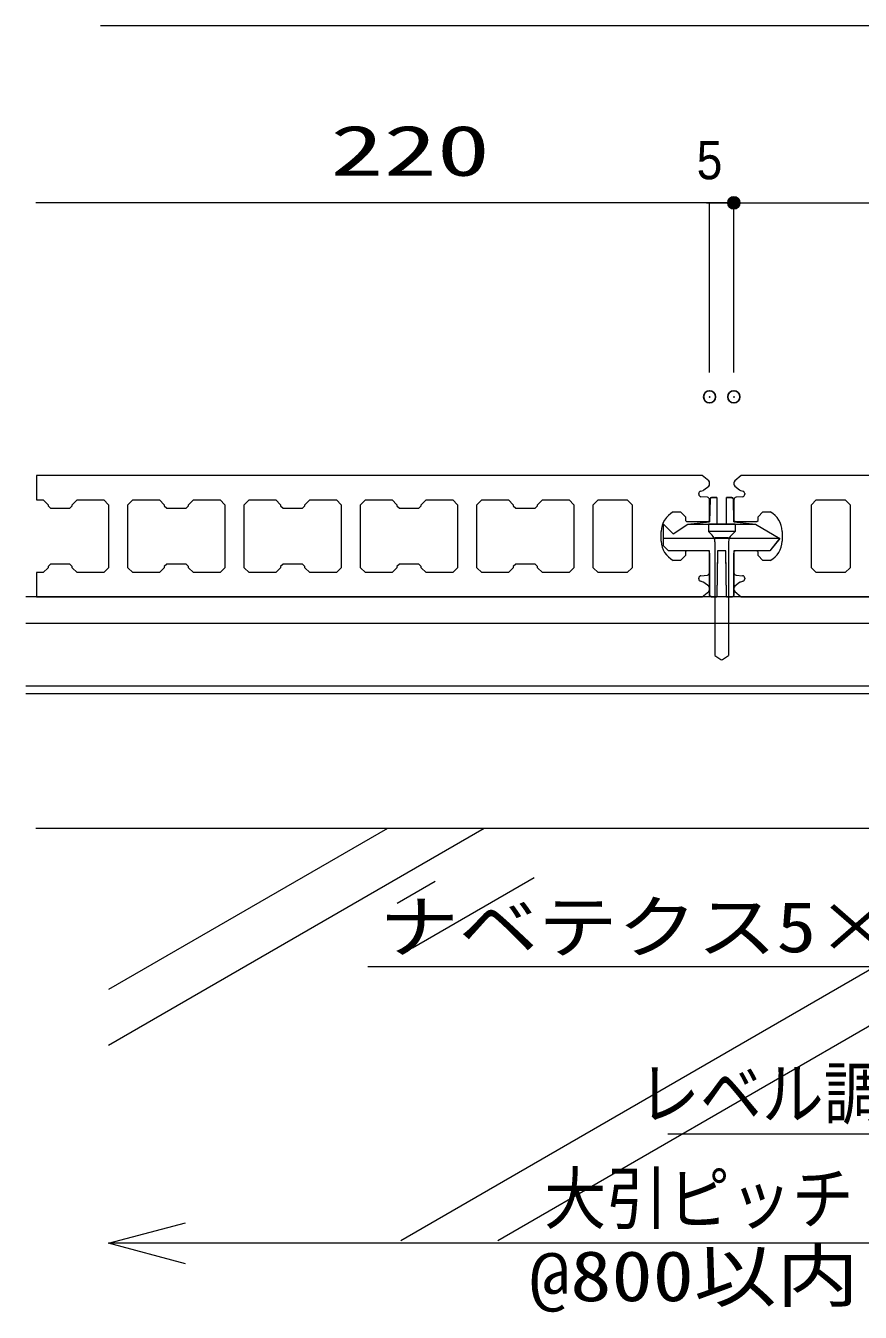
# Model space of a CAD drawing. Units: millimetres, scale not verified. Extents: x -4750 to 4750, y -3000 to 3000.
# Drawn here: x 2697.2 to 2869.4, y -2149.6 to -1884.2 of the extents above; entities that cross this region are included whole.
import ezdxf
from ezdxf.enums import TextEntityAlignment as Align

# ---------------------------------------------------------------- set-up
doc = ezdxf.new("R2010")
doc.units = ezdxf.units.MM
doc.header["$LTSCALE"] = 5
doc.header["$PDMODE"] = 32
doc.header["$PDSIZE"] = 2.5
for name, color, linetype, lineweight in [('0-0_デッキ', 7, 'Continuous', 9), ('0-2_根太', 7, 'Continuous', 9), ('0-3_一般', 7, 'Continuous', 9), ('0-4_0', 7, 'Continuous', 9), ('0-6_文字', 7, 'Continuous', 9), ('0-7_寸法', 7, 'Continuous', 9), ('0-A_WQCS', 7, 'Continuous', 9)]:
    doc.layers.add(name, color=color, linetype=linetype, lineweight=lineweight)
doc.layers.add('0-9_Defpoints', color=7, linetype='Continuous')
doc.styles.add('Osaka', font='')
doc.styles.add('ＭＳ ゴシック', font='')
doc.styles.get('Osaka').set_extended_font_data('Osaka')
doc.styles.get('ＭＳ ゴシック').set_extended_font_data('MS Gothic')

# ---------------------------------------------------------------- blocks, each defined once
blk = doc.blocks.new('グループ-10-1')
at = {"layer": '0-2_根太'}
for p, q in [((88556.8, -58586.4), (83344.6, -58586.4)), ((88556.8, -58986.4), (88556.8, -58586.4)), ((88556.8, -58696.4), (83344.6, -58696.4)), ((88556.8, -58954.4), (83344.6, -58954.4)), ((88556.8, -58986.4), (83344.6, -58986.4))]:
    blk.add_line(p, q, dxfattribs=at)
blk = doc.blocks.new('シンボル-32')
at = {"layer": '0-3_一般'}
for p, q in [((-2422.8, 220), (-2422.8, 214.7)), ((-2560.6, 186), (-2549.7, 189.2)), ((-2532.1, 160.6), (-2558.5, 163)), ((-2546.3, 191), (-2526.6, 206.7)), ((-2419, 206.7), (-2399.3, 191)), ((-2387.1, 163), (-2413.5, 160.6)), ((-2395.9, 189.2), (-2385, 186)), ((-2377.8, 176.2), (-2377.8, 173.1)), ((-2722.8, -20), (-2722.8, 20)), ((-2222.8, 20), (-2222.8, -20)), ((-2549.7, -189.2), (-2560.6, -186)), ((-2558.5, -163), (-2532.1, -160.6)), ((-2526.6, -206.7), (-2546.3, -191)), ((-2399.3, -191), (-2419, -206.7)), ((-2413.5, -160.6), (-2387.1, -163)), ((-2385, -186), (-2395.9, -189.2)), ((-2377.8, -173.1), (-2377.8, -176.2)), ((-2422.8, -214.7), (-2422.8, -220))]:
    blk.add_line(p, q, dxfattribs=at)
for points in [[(-2526.5, 227.8), (-2553, 250), (-5300, 250), (-5300, 150), (-5272.8, 150), (-5252.8, 130), (-5252.8, 125), (-5242.8, 115), (-5162.8, 115), (-5152.8, 125), (-5152.8, 130)], [(-2522.8, 214.7), (-2522.8, 220), (-2522.8, 220)], [(1973.5, 227.8), (1947, 250), (-2392.6, 250), (-2419.1, 227.8)], [(-2567.8, 173.1), (-2567.8, 176.2), (-2567.8, 176.2)], [(-5152.8, 130), (-5132.8, 150), (-5022.8, 150), (-5002.8, 130), (-5002.8, -130), (-5022.8, -150), (-5132.8, -150), (-5152.8, -130), (-5152.8, -125), (-5162.8, -115), (-5242.8, -115), (-5252.8, -125), (-5252.8, -130), (-5272.8, -150), (-5300, -150), (-5300, -250), (-2553, -250), (-2526.5, -227.8)], [(-2672.8, 100), (-2642.8, 100), (-2622.8, 80), (-2622.8, 65), (-2617.8, 60), (-2527.8, 60), (-2522.8, 65), (-2522.8, 150.5), (-2522.8, 150.5)], [(-2422.8, 150.5), (-2422.8, 65), (-2417.8, 60), (-2327.8, 60), (-2322.8, 65), (-2322.8, 80), (-2302.8, 100), (-2272.8, 100)], [(-2522.8, -150.5), (-2522.8, -65), (-2527.8, -60), (-2617.8, -60), (-2622.8, -65), (-2622.8, -80), (-2642.8, -100), (-2672.8, -100)], [(-2272.8, -100), (-2302.8, -100), (-2322.8, -80), (-2322.8, -65), (-2327.8, -60), (-2417.8, -60), (-2422.8, -65), (-2422.8, -150.5)], [(-2567.8, -176.2), (-2567.8, -173.1), (-2567.8, -173.1)], [(-2522.8, -220), (-2522.8, -214.7), (-2522.8, -214.7)], [(-2419.1, -227.8), (-2392.6, -250), (1947, -250)]]:
    blk.add_lwpolyline(points, dxfattribs=at)
for points in [[(-4922.8, -130), (-4922.8, 130), (-4902.8, 150), (-4792.8, 150), (-4772.8, 130), (-4772.8, 125), (-4762.8, 115), (-4682.8, 115), (-4672.8, 125), (-4672.8, 130), (-4652.8, 150), (-4542.8, 150), (-4522.8, 130), (-4522.8, -130), (-4542.8, -150), (-4652.8, -150), (-4672.8, -130), (-4672.8, -125), (-4682.8, -115), (-4762.8, -115), (-4772.8, -125), (-4772.8, -130), (-4792.8, -150), (-4902.8, -150)], [(-4312.8, 150), (-4292.8, 130), (-4292.8, 125), (-4282.8, 115), (-4202.8, 115), (-4192.8, 125), (-4192.8, 130), (-4172.8, 150), (-4062.8, 150), (-4042.8, 130), (-4042.8, -130), (-4062.8, -150), (-4172.8, -150), (-4192.8, -130), (-4192.8, -125), (-4202.8, -115), (-4282.8, -115), (-4292.8, -125), (-4292.8, -130), (-4312.8, -150), (-4422.8, -150), (-4442.8, -130), (-4442.8, 130), (-4422.8, 150)], [(-3802.8, 115), (-3722.8, 115), (-3712.8, 125), (-3712.8, 130), (-3692.8, 150), (-3582.8, 150), (-3562.8, 130), (-3562.8, -130), (-3582.8, -150), (-3692.8, -150), (-3712.8, -130), (-3712.8, -125), (-3722.8, -115), (-3802.8, -115), (-3812.8, -125), (-3812.8, -130), (-3832.8, -150), (-3942.8, -150), (-3962.8, -130), (-3962.8, 130), (-3942.8, 150), (-3832.8, 150), (-3812.8, 130), (-3812.8, 125)], [(-3332.8, -125), (-3332.8, -130), (-3352.8, -150), (-3462.8, -150), (-3482.8, -130), (-3482.8, 130), (-3462.8, 150), (-3352.8, 150), (-3332.8, 130), (-3332.8, 125), (-3322.8, 115), (-3242.8, 115), (-3232.8, 125), (-3232.8, 130), (-3212.8, 150), (-3102.8, 150), (-3082.8, 130), (-3082.8, -130), (-3102.8, -150), (-3212.8, -150), (-3232.8, -130), (-3232.8, -125), (-3242.8, -115), (-3322.8, -115)], [(-2862.8, 150), (-2842.8, 130), (-2842.8, -130), (-2862.8, -150), (-2982.8, -150), (-3002.8, -130), (-3002.8, 130), (-2982.8, 150)], [(-2082.8, -150), (-2102.8, -130), (-2102.8, 130), (-2082.8, 150), (-1962.8, 150), (-1942.8, 130), (-1942.8, -130), (-1962.8, -150)]]:
    blk.add_lwpolyline(points, close=True, dxfattribs=at)
for centre, radius, start, end in [((-2533, 214.7), 10.2, 308.6588, 0), ((-2533, 220), 10.2, 0, 50.1952), ((-2412.6, 220), 10.2, 129.8045, 180), ((-2412.6, 214.7), 10.2, 180, 231.3412), ((-2557.6, 176.2), 10.2, 106.6986, 180), ((-2557.6, 173.1), 10.2, 180, 264.9213), ((-2552.6, 199), 10.2, 286.6988, 308.659), ((-2533, 150.5), 10.2, 0, 84.9207), ((-2412.6, 150.5), 10.2, 95.0787, 180), ((-2393, 199), 10.2, 231.341, 253.3012), ((-2388, 173.1), 10.2, 275.0787, 0), ((-2388, 176.2), 10.2, 0, 73.3018), ((-2628.6, 16.8), 94.2, 117.9496, 178.0317), ((-2317, 16.8), 94.2, 1.9683, 62.0504), ((-2628.6, -16.8), 94.2, 181.9683, 242.0504), ((-2317, -16.8), 94.2, 297.9496, 358.0317), ((-2533, -150.5), 10.2, 275.0787, 0), ((-2412.6, -150.5), 10.2, 180, 264.9213), ((-2557.6, -173.1), 10.2, 95.0793, 180), ((-2557.6, -176.2), 10.2, 180, 253.3018), ((-2552.6, -199), 10.2, 51.341, 73.3012), ((-2533, -214.7), 10.2, 0, 51.341), ((-2412.6, -214.7), 10.2, 128.6588, 180), ((-2393, -199), 10.2, 106.6988, 128.659), ((-2388, -173.1), 10.2, 0, 84.9213), ((-2388, -176.2), 10.2, 286.6982, 0), ((-2533, -220), 10.2, 309.8045, 0), ((-2412.6, -220), 10.2, 180, 230.1955)]:
    blk.add_arc(centre, radius, start, end, dxfattribs=at)
blk = doc.blocks.new('_DOT')
at = {"layer": '0-4_0'}
for p, q in [((-10, 0), (-20, 0)), ((-5, 0), (5, 0))]:
    blk.add_line(p, q, dxfattribs=at)
blk = doc.blocks.new('グループ-29-1')
at = {"layer": '0-A_WQCS'}
for p, q in [((-48.2, 329.1), (-49.8, 234.5)), ((-20, 335), (-42.2, 335)), ((-20, 335), (-20, 329.2)), ((-20, 329.2), (-20, 234.7)), ((20, 329.2), (20, 335)), ((42.2, 335), (20, 335)), ((20, 234.7), (20, 329.2)), ((49.8, 234.5), (48.2, 329.1)), ((-140, 225), (140, 225)), ((240, 165), (-240, 165)), ((200, 115), (240, 165)), ((-50, 105.6), (-50, -69)), ((-16.9, 105.3), (-19.9, -69.2)), ((19.9, -69.2), (16.9, 105.3)), ((50, -69), (50, 105.6)), ((-44, -75), (-20, -75)), ((-19.9, -69.2), (-20, -75)), ((20, -75), (19.9, -69.2)), ((20, -75), (44, -75))]:
    blk.add_line(p, q, dxfattribs=at)
blk.add_lwpolyline([(-240, 225), (-200, 185), (-140, 225), (-49.8, 235), (-48.2, 329.1), (-42.2, 335), (-20, 335), (-20, 225), (20, 225), (20, 335), (42.2, 335), (48.2, 329.1), (49.8, 235), (140, 225), (240, 165), (198.9, 115), (50, 115), (50, -69), (44, -75), (20, -75), (16.7, 115), (-16.7, 115), (-20, -75), (-44, -75), (-50, -69), (-50, 115), (-220, 115), (-240, 135)], close=True, dxfattribs=at)
for centre, start, end in [((-42.2, 329), 90, 179), ((42.2, 329), 1, 90), ((-44, -69), 180, 270), ((44, -69), 270, 0)]:
    blk.add_arc(centre, 6, start, end, dxfattribs=at)
blk = doc.blocks.new('グループ-30-1')
at = {"layer": '0-A_WQCS'}
for p, q in [((55, 225), (55, 195)), ((55, 195), (-55, 195)), ((-55, 195), (-39.9, 179.9)), ((28.2, 168.2), (-28.2, 168.2)), ((55, 195), (39.9, 179.9)), ((-28.2, 151.6), (-28.2, -317)), ((28.2, 151.6), (28.2, -317)), ((-28.2, -317), (-3.6, -334.2)), ((-3.6, -334.2), (0, -335))]:
    blk.add_line(p, q, dxfattribs=at)
for points in [[(55, 225), (-55, 225), (-55, 195)], [(0, -335), (3.6, -334.2), (28.2, -317)]]:
    blk.add_lwpolyline(points, dxfattribs=at)
for centre, start, end in [((-68.2, 151.6), 0, 45), ((68.2, 151.6), 135, 180)]:
    blk.add_arc(centre, 40, start, end, dxfattribs=at)
blk = doc.blocks.new('グループ-31-1')
at = {"layer": '0-A_WQCS'}
for name in ['グループ-29-1', 'グループ-30-1']:
    blk.add_blockref(name, (0, 0), dxfattribs=at)
blk = doc.blocks.new('WQCS2016断')
at = {"layer": '0-A_WQCS'}
blk.add_blockref('グループ-31-1', (0, 0), dxfattribs=at)

msp = doc.modelspace()

# ---------------------------------------------------------------- hatches: boundary and pattern name
at = {"layer": '0-7_寸法'}
msp.add_hatch(color=256, dxfattribs=at).paths.add_polyline_path([(2844.579, -1920.764, 1), (2842.075, -1920.764, 1)])

# ---------------------------------------------------------------- linework, layer by layer
at = {"layer": '0-3_一般'}
msp.add_line((3231.404, -2049.806), (2699.341, -2049.806), dxfattribs=at)
at = {"layer": '0-3_一般', "color": 134}
for p, q in [((2771.841, -2049.806), (2714.341, -2083.004)), ((2791.841, -2049.806), (2714.341, -2094.551)), ((2921.841, -2049.806), (2774.617, -2134.806)), ((2941.841, -2049.806), (2794.617, -2134.806)), ((2781.695, -2060.703), (2773.844, -2065.236)), ((2802.119, -2059.968), (2777.034, -2074.45))]:
    msp.add_line(p, q, dxfattribs=at)
at = {"layer": '0-6_文字'}
for p, q in [((2881.659, -1884.224), (2712.628, -1884.224)), ((2911.137, -2078.311), (2767.783, -2078.311)), ((2911.137, -2078.311), (2772.846, -2078.311)), ((2912.041, -2112.863), (2829.728, -2112.863))]:
    msp.add_line(p, q, dxfattribs=at)
at = {"layer": '0-7_寸法'}
for p, q in [((2835.823, -1920.764), (2833.32, -1920.764)), ((2838.327, -1955.764), (2838.327, -1920.764)), ((2838.327, -1920.764), (2843.327, -1920.764)), ((2843.327, -1955.764), (2843.327, -1920.764)), ((2843.327, -1955.764), (2843.327, -1920.764)), ((2845.831, -1920.764), (3060.823, -1920.764)), ((2845.831, -1920.764), (2848.334, -1920.764)), ((3214.341, -2135.343), (2714.341, -2135.343))]:
    msp.add_line(p, q, dxfattribs=at)
for points in [[(2843.327, -1955.764), (2843.327, -1920.764), (2699.341, -1920.764)], [(2730.216, -2139.596), (2714.341, -2135.343), (2730.216, -2131.089)]]:
    msp.add_lwpolyline(points, dxfattribs=at)
msp.add_circle((2843.327, -1920.764), 1.252, dxfattribs=at)
at = {"layer": '0-9_Defpoints'}
for p in [(2843.327, -1920.764), (2838.327, -1960.764), (2843.327, -1960.764)]:
    msp.add_point(p, dxfattribs=at)

# ---------------------------------------------------------------- block references
at = {"layer": '0-0_デッキ', "xscale": 0.05, "yscale": 0.05}
msp.add_blockref('シンボル-32', (2964.467, -1989.506), dxfattribs=at)
at = {"layer": '0-2_根太', "xscale": 0.05, "yscale": 0.05}
msp.add_blockref('グループ-10-1', (-1470, 927.316), dxfattribs=at)
at = {"layer": '0-7_寸法', "xscale": 0.1251862, "yscale": 0.1251862}
msp.add_blockref('_DOT', (2838.327, -1920.764), dxfattribs=at)
at = {"layer": '0-7_寸法', "xscale": 0.1251862, "yscale": 0.1251862, "rotation": 180}
msp.add_blockref('_DOT', (2843.327, -1920.764), dxfattribs=at)
msp.add_blockref('_DOT', (2843.327, -1920.764), dxfattribs=at)
at = {"layer": '0-A_WQCS', "xscale": 0.05, "yscale": 0.05}
msp.add_blockref('WQCS2016断', (2840.825, -1998.257), dxfattribs=at)

# ---------------------------------------------------------------- texts
at = {"layer": '0-6_文字', "style": 'ＭＳ ゴシック'}
for s, height, width, p in [('ナベテクス5×16(SUS)', 10.45, 1.15, (2770.184, -2078.45)), ('レベル調整材', 10.41, 0.9, (2823.533, -2112.761))]:
    msp.add_text(s, height=height, dxfattribs=dict(at, width=width)).set_placement(p, align=Align.BOTTOM_LEFT)
at = {"layer": '0-7_寸法'}
for s, height, style, width, p in [('220', 10.41, 'ＭＳ ゴシック', 1.55, (2760.088, -1918.302)), ('5', 7.918, 'Osaka', 0.9, (2835.656, -1918.264)), ('大引ピッチ', 10.41, 'ＭＳ ゴシック', 0.9, (2804.194, -2134.404)), ('@800以内', 10.41, 'ＭＳ ゴシック', 1.2, (2801.083, -2150.404))]:
    msp.add_text(s, height=height, dxfattribs=dict(at, style=style, width=width)).set_placement(p, align=Align.BOTTOM_LEFT)

doc.saveas('drawing.dxf')
